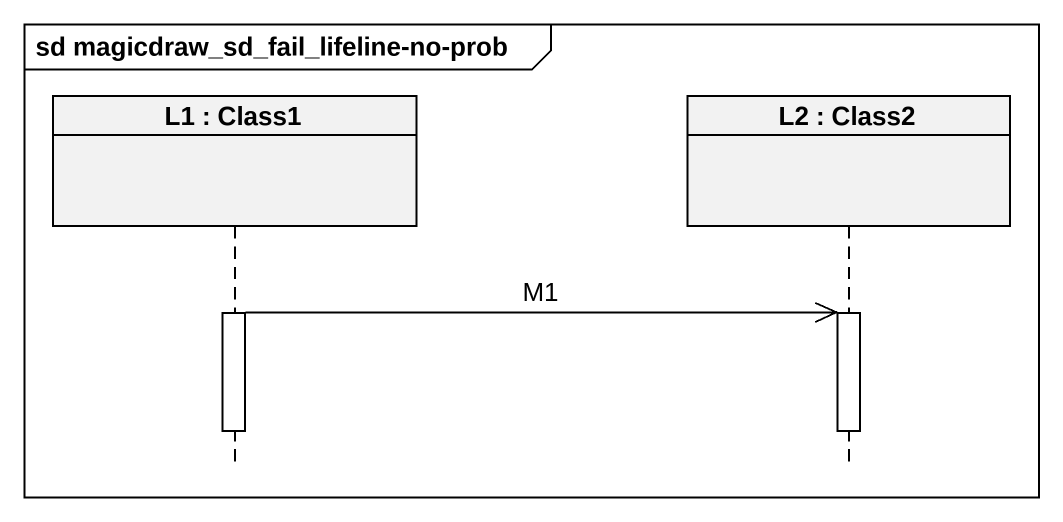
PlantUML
@startuml
mainframe sd magicdraw_sd_fail_lifeline-no-prob
hide footbox
participant "L1 : Class1" as L1
participant "L2 : Class2" as L2

activate L1
L1 ->> L2 : M1
activate L2
deactivate L1
deactivate L2
@enduml
